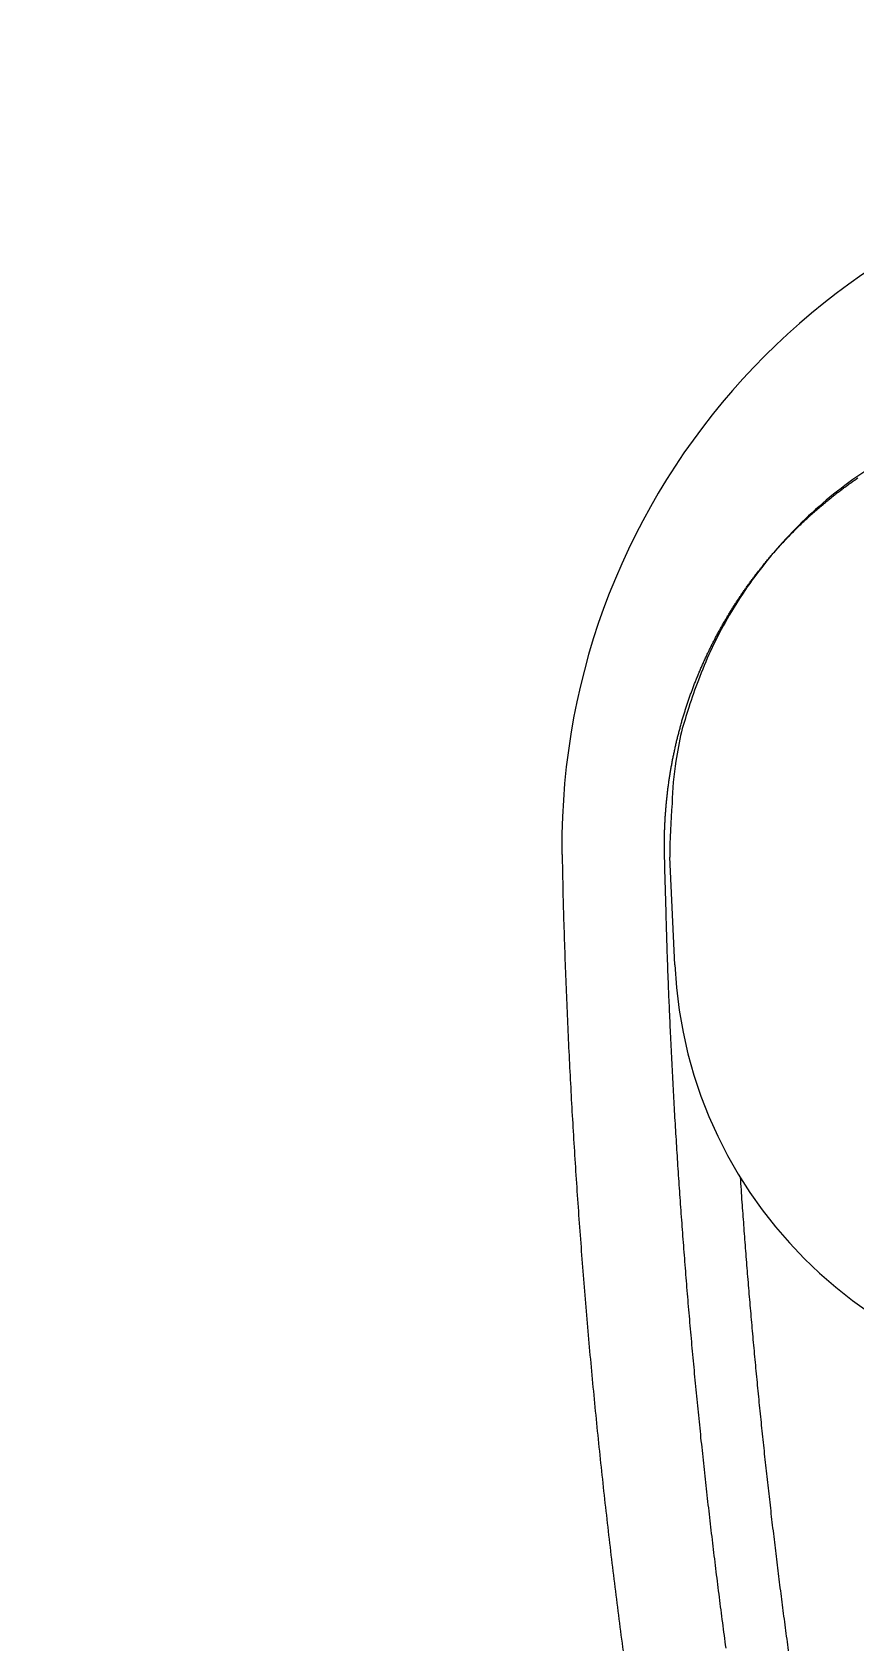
# Model space of a CAD drawing. Extents: x 403 to 503, y 484 to 635.
# Drawn here: x 406.603 to 408.899, y 532.308 to 536.798 of the extents above; entities that cross this region are included whole.
import ezdxf

# ---------------------------------------------------------------- set-up
doc = ezdxf.new("R2010")
doc.units = 0
doc.header["$MEASUREMENT"] = 0
doc.layers.add('1', color=4, linetype='Continuous')
doc.layers.add('DIM', color=3, linetype='Continuous')

# ---------------------------------------------------------------- blocks, each defined once
blk = doc.blocks.new('TRICKLER')
at = {"layer": '1', "linetype": 'Continuous'}
blk.add_line((-1.2494, -0.0491), (-1.2304, 0.2503), dxfattribs=at)
for points in [[(-0.5478, 1.2721, 0.022554), (-0.6431, 1.2201, 0.021894), (-0.731, 1.1613, 0.021584), (-0.8115, 1.0972, 0.021017), (-0.884, 1.0286, 0.020279), (-0.9486, 0.9572, 0.018755), (-1.0053, 0.8841, 0.019186), (-1.0546, 0.809, 0.020407), (-1.0968, 0.7321, 0.016763), (-1.1318, 0.6597, 0.009199), (-1.1598, 0.5944, 0.019215), (-1.1841, 0.5148, 0.02997), (-1.2078, 0.3986, 0.016554), (-1.2304, 0.2503, 0.00992)], [(-1.5221, 0.3482), (-1.5223, 0.3466, 0.000383), (-1.5225, 0.3451, 0.000387), (-1.5227, 0.3435, 0.000383), (-1.5229, 0.3419, 0.000371), (-1.5231, 0.3404, 0.000362), (-1.5233, 0.3388, 0.000353), (-1.5234, 0.3372, 0.000345), (-1.5236, 0.3357, 0.000336), (-1.5238, 0.3341, 0.000328), (-1.524, 0.3326, 0.000318), (-1.5242, 0.331, 0.00031), (-1.5243, 0.3294, 0.000301), (-1.5245, 0.3279, 0.000293), (-1.5247, 0.3263, 0.000284), (-1.5248, 0.3247, 0.000276), (-1.525, 0.3232, 0.000266), (-1.5252, 0.3216, 0.000258), (-1.5253, 0.32, 0.000249), (-1.5255, 0.3185, 0.000241), (-1.5257, 0.3169, 0.000232), (-1.5258, 0.3153, 0.000223), (-1.526, 0.3138, 0.000214), (-1.5261, 0.3122, 0.000206), (-1.5263, 0.3107, 0.000197), (-1.5264, 0.3091, 0.000189), (-1.5266, 0.3075, 0.000179), (-1.5268, 0.306, 0.000172), (-1.5269, 0.3044, 0.000165), (-1.527, 0.3028, 0.000153), (-1.5272, 0.3013, 0.000137), (-1.5273, 0.2997, 0.000139), (-1.5275, 0.2981, 0.000148), (-1.5276, 0.2965, 0.000112), (-1.5278, 0.295, 0.000053), (-1.5279, 0.2936, 0.000129), (-1.5281, 0.2919, 0.000185), (-1.5283, 0.2891, 0.000088), (-1.5286, 0.2856, 0.000049)], [(-1.5286, 0.2856), (-1.5363, 0.1972, 0.001145), (-1.5436, 0.1087, 0.001161), (-1.5504, 0.0201, 0.001142), (-1.5569, -0.0686, 0.001083), (-1.563, -0.1574, 0.00107), (-1.5687, -0.2462, 0.001101), (-1.574, -0.3351, 0.001112), (-1.5789, -0.4242, 0.001104), (-1.5834, -0.5132, 0.001102), (-1.5876, -0.6024, 0.001105), (-1.5913, -0.6917, 0.001106), (-1.5946, -0.781, 0.001106), (-1.5976, -0.8703, 0.001106), (-1.6001, -0.9598, 0.001107), (-1.6023, -1.0493, 0.001108), (-1.604, -1.1388, 0.001108), (-1.6054, -1.2284, 0.001109), (-1.6064, -1.3181, 0.00111), (-1.6069, -1.4078, 0.001111), (-1.6071, -1.4976, 0.001112), (-1.6068, -1.5874, 0.001113), (-1.6062, -1.6773, 0.001114), (-1.6051, -1.7672, 0.001115), (-1.6037, -1.8571, 0.001116), (-1.6018, -1.9471, 0.001117)], [(-1.133, -0.6579, 0.000887), (-1.1359, -0.7278, 0.000812), (-1.1382, -0.7918, 0.000812), (-1.1404, -0.8558, 0.000812), (-1.1424, -0.9198, 0.000812), (-1.1441, -0.9838, 0.000812), (-1.1456, -1.0478, 0.000812), (-1.147, -1.1118, 0.000812), (-1.1481, -1.1758, 0.000812), (-1.149, -1.2398, 0.000812), (-1.1497, -1.3038, 0.000812), (-1.1502, -1.3678, 0.000812), (-1.1505, -1.4319, 0.000812), (-1.1506, -1.4959, 0.000811), (-1.1504, -1.5599, 0.000811), (-1.1501, -1.6239, 0.000812), (-1.1495, -1.6879, 0.000811), (-1.1488, -1.752, 0.000812), (-1.1478, -1.816, 0.000812), (-1.1466, -1.88, 0.000812), (-1.1452, -1.9441, 0.000812), (-1.1436, -2.0081, 0.000812)], [(1.4693, -6.7607, -0.000001), (1.4663, -6.7097, -0.000001), (1.4633, -6.6587, -0.000001), (1.4603, -6.6077, -0.000001), (1.4572, -6.5567, -0.000001), (1.4542, -6.5057, -0.000001), (1.4512, -6.4547, -0.000001), (1.4482, -6.4038, -0.000001), (1.4452, -6.3528, 0), (1.4422, -6.3018, 0), (1.4392, -6.2508, 0), (1.4361, -6.1998, 0), (1.4331, -6.1488, 0), (1.4301, -6.0978, 0), (1.4271, -6.0468, 0), (1.4241, -5.9959, 0), (1.4211, -5.9449, 0), (1.4181, -5.8939, 0), (1.415, -5.8429, 0), (1.412, -5.7919)], [(1.409, -5.7409, 0), (1.406, -5.6899, 0), (1.403, -5.6389, 0), (1.4, -5.5879, 0), (1.397, -5.537, 0), (1.3939, -5.486, 0), (1.3909, -5.435, 0), (1.3879, -5.384, 0), (1.3849, -5.333, 0), (1.3819, -5.282, 0), (1.3789, -5.231, 0), (1.3759, -5.18, 0), (1.3729, -5.1291, 0), (1.3698, -5.0781, 0), (1.3668, -5.0271, 0), (1.3638, -4.9761, 0), (1.3608, -4.9251, 0), (1.3578, -4.8741, 0), (1.3548, -4.8231, 0), (1.3518, -4.7721, 0), (1.3487, -4.7211, 0), (1.3457, -4.6702, 0), (1.3427, -4.6192, 0), (1.3397, -4.5682, 0), (1.3367, -4.5172, 0), (1.3337, -4.4662, 0), (1.3307, -4.4152, 0), (1.3277, -4.3642, 0), (1.3246, -4.3132, 0), (1.3216, -4.2623, 0), (1.3186, -4.2113, 0), (1.3156, -4.1603, 0), (1.3126, -4.1093, 0), (1.3096, -4.0583, 0), (1.3066, -4.0073, 0), (1.3035, -3.9563, 0), (1.3005, -3.9053, 0), (1.2975, -3.8543, 0), (1.2945, -3.8034, 0), (1.2915, -3.7524, 0), (1.2885, -3.7014, 0), (1.2855, -3.6504, 0), (1.2824, -3.5994, 0), (1.2794, -3.5484, 0), (1.2764, -3.4974, 0), (1.2734, -3.4464, 0), (1.2704, -3.3955, 0), (1.2674, -3.3445, 0), (1.2644, -3.2935, 0), (1.2614, -3.2425, 0), (1.2583, -3.1915, 0), (1.2553, -3.1405, 0), (1.2523, -3.0895, 0), (1.2493, -3.0385, 0), (1.2463, -2.9875, 0), (1.2433, -2.9366, 0), (1.2403, -2.8856, 0), (1.2372, -2.8346, 0), (1.2342, -2.7836, 0), (1.2312, -2.7326, 0), (1.2282, -2.6816, 0), (1.2252, -2.6306, 0), (1.2222, -2.5796, 0), (1.2192, -2.5287, 0), (1.2161, -2.4777, 0), (1.2131, -2.4267, 0), (1.2101, -2.3757, 0), (1.2071, -2.3247, 0), (1.2041, -2.2737, 0), (1.2011, -2.2227, 0), (1.1981, -2.1717, 0), (1.195, -2.1208, 0), (1.192, -2.0698, 0), (1.189, -2.0188, 0), (1.186, -1.9678, 0), (1.183, -1.9168, 0), (1.18, -1.8658, 0), (1.177, -1.8148, 0), (1.1739, -1.7638, 0), (1.1709, -1.7128, 0), (1.1679, -1.6619, 0), (1.1649, -1.6109, 0), (1.1619, -1.5599, 0), (1.1589, -1.5089, 0), (1.1559, -1.4579, 0), (1.1528, -1.4069, 0), (1.1498, -1.3559, 0), (1.1468, -1.3049, 0), (1.1438, -1.254, 0), (1.1408, -1.203, 0), (1.1378, -1.152, 0), (1.1348, -1.101, 0), (1.1317, -1.05, 0), (1.1287, -0.999, 0), (1.1257, -0.948, 0), (1.1227, -0.897, 0), (1.1197, -0.846, 0), (1.1167, -0.7951, 0), (1.1137, -0.7441, 0), (1.1106, -0.6931, 0), (1.109, -0.6655, 0)]]:
    blk.add_lwpolyline(points, format="xyb", dxfattribs=at)
at = {"layer": '1', "color": 3, "linetype": 'Continuous'}
for points in [[(-1.244, 0.2603), (-1.2429, 0.2719, -0.002331), (-1.2417, 0.2835, -0.002334), (-1.2404, 0.2951, -0.002336), (-1.239, 0.3067, -0.002337), (-1.2375, 0.3182, -0.002338), (-1.2359, 0.3298, -0.002339), (-1.2341, 0.3413, -0.00234), (-1.2323, 0.3528, -0.00234), (-1.2303, 0.3642, -0.002341), (-1.2283, 0.3757, -0.002341), (-1.2261, 0.3871, -0.002341), (-1.2238, 0.3986, -0.002341), (-1.2215, 0.4099, -0.00234), (-1.219, 0.4213, -0.002339), (-1.2164, 0.4327, -0.002338), (-1.2137, 0.444, -0.002338), (-1.2109, 0.4553, -0.002336), (-1.208, 0.4666, -0.00233), (-1.2049, 0.4778, -0.002333), (-1.2018, 0.4891, -0.002347), (-1.1986, 0.5003, -0.002355), (-1.1952, 0.5115, -0.002362), (-1.1918, 0.5226, -0.00236), (-1.1882, 0.5338, -0.002349), (-1.1845, 0.5448, -0.002342), (-1.1808, 0.5559, -0.002338), (-1.1769, 0.5669, -0.002334), (-1.1729, 0.5779, -0.00233), (-1.1689, 0.5888, -0.002327), (-1.1647, 0.5997, -0.002325), (-1.1604, 0.6105, -0.002324), (-1.1561, 0.6213, -0.002323), (-1.1516, 0.6321, -0.002324), (-1.147, 0.6428, -0.002325), (-1.1424, 0.6534, -0.002326), (-1.1376, 0.664, -0.002328), (-1.1327, 0.6746, -0.002332), (-1.1278, 0.685, -0.00234), (-1.1228, 0.6955, -0.00234), (-1.1176, 0.7058, -0.002329), (-1.1124, 0.7161, -0.00232), (-1.1071, 0.7264, -0.002307), (-1.1017, 0.7366, -0.002304), (-1.0962, 0.7467, -0.002311), (-1.0906, 0.7568, -0.002315), (-1.0849, 0.7668, -0.002316), (-1.0792, 0.7768, -0.002317), (-1.0733, 0.7867, -0.002319), (-1.0674, 0.7965, -0.002319), (-1.0613, 0.8063, -0.00232), (-1.0552, 0.8161, -0.00232), (-1.049, 0.8258, -0.002319), (-1.0426, 0.8354, -0.002318), (-1.0362, 0.845, -0.002317), (-1.0297, 0.8545, -0.002315), (-1.0231, 0.8639, -0.002315), (-1.0165, 0.8733, -0.00231), (-1.0097, 0.8827, -0.002301), (-1.0028, 0.892, -0.002306), (-0.9959, 0.9012, -0.002328), (-0.9888, 0.9104, -0.002342), (-0.9817, 0.9195, -0.002355), (-0.9744, 0.9285, -0.002354), (-0.9671, 0.9375, -0.002338), (-0.9597, 0.9465, -0.002329), (-0.9522, 0.9554, -0.002324), (-0.9446, 0.9642, -0.002319), (-0.9369, 0.9729, -0.002314), (-0.9292, 0.9815, -0.002311), (-0.9213, 0.9901, -0.002309), (-0.9134, 0.9986, -0.002308), (-0.9054, 1.0071, -0.002308), (-0.8974, 1.0154, -0.00231), (-0.8892, 1.0237, -0.002312), (-0.881, 1.0319, -0.002316), (-0.8728, 1.04, -0.002319), (-0.8644, 1.0481, -0.002327), (-0.856, 1.056, -0.002338), (-0.8475, 1.0639, -0.002341), (-0.839, 1.0716, -0.002332), (-0.8304, 1.0793, -0.002322), (-0.8217, 1.0869, -0.002307), (-0.813, 1.0944, -0.002304), (-0.8042, 1.1018, -0.002312), (-0.7953, 1.1092, -0.002317), (-0.7864, 1.1164, -0.002318), (-0.7774, 1.1236, -0.002319), (-0.7683, 1.1307, -0.002321), (-0.7592, 1.1377, -0.002322), (-0.75, 1.1446, -0.002323), (-0.7407, 1.1515, -0.002323), (-0.7314, 1.1582, -0.002323), (-0.722, 1.1649, -0.002322), (-0.7125, 1.1715, -0.002321), (-0.7029, 1.178, -0.00232), (-0.6933, 1.1844, -0.002319), (-0.6836, 1.1907, -0.002316), (-0.6739, 1.197, -0.00231), (-0.6641, 1.2032, -0.002311), (-0.6542, 1.2092, -0.002324), (-0.6443, 1.2152, -0.002333), (-0.6342, 1.2211, -0.002343), (-0.6242, 1.2269, -0.002344), (-0.6141, 1.2327, -0.002335), (-0.6039, 1.2383, -0.002329), (-0.5937, 1.2438, -0.002326)], [(-1.3157, -1.9587, -0.000899), (-1.3173, -1.8871, -0.000899), (-1.3186, -1.8156, -0.000899), (-1.3196, -1.7439, -0.0009), (-1.3204, -1.6723, -0.0009), (-1.321, -1.6007, -0.0009), (-1.3213, -1.529, -0.0009), (-1.3213, -1.4574, -0.000901), (-1.3211, -1.3857, -0.000901), (-1.3206, -1.3141, -0.000902), (-1.3198, -1.2424, -0.000902), (-1.3188, -1.1707, -0.000901), (-1.3175, -1.0991, -0.000901), (-1.316, -1.0274, -0.000899), (-1.3142, -0.9558, -0.0009), (-1.3121, -0.8841, -0.000902), (-1.3098, -0.8125, -0.0009), (-1.3072, -0.7409, -0.000895), (-1.3044, -0.6694, -0.000902), (-1.3013, -0.5977, -0.000921), (-1.298, -0.526, -0.000895), (-1.2944, -0.4546, -0.000836), (-1.2905, -0.3836, -0.000922), (-1.2864, -0.3115, -0.001099), (-1.2818, -0.2378, -0.000834), (-1.2773, -0.1685, -0.000286), (-1.2732, -0.1059, -0.001177), (-1.2673, -0.0255, -0.002025), (-1.2574, 0.0982, -0.00099), (-1.244, 0.2603, -0.000524)], [(1.4658, -2.6231, -0.000007), (1.4643, -2.5788, -0.000003), (1.4628, -2.5344, 0.000001), (1.4613, -2.49, 0.000005), (1.4598, -2.4456, 0.000009), (1.4583, -2.4012, 0.000013), (1.4568, -2.3568, 0.000016), (1.4553, -2.3124, 0.000021), (1.4538, -2.268, 0.000024), (1.4523, -2.2236, 0.000028), (1.4508, -2.1793, 0.000032), (1.4492, -2.1349, 0.000038), (1.4477, -2.0904, 0.00004), (1.4462, -2.0461, 0.00004), (1.4446, -2.0021, 0.000049), (1.4431, -1.9573, 0.000067), (1.4414, -1.9115, 0.000051), (1.4399, -1.8685, 0.000011), (1.4385, -1.8297, 0.000085), (1.4367, -1.7798, 0.000163), (1.4339, -1.7029, 0.000081), (1.4302, -1.6022, 0.000042)]]:
    blk.add_lwpolyline(points, format="xyb", dxfattribs=at)
at = {"layer": '1', "linetype": 'Continuous'}
for centre, radius, start, end in [((0.3937, 0.1034), 1.9313, 87.3226, 172.7184), ((-0.0102, -0.1278), 1.2417, 176.3669, 356.3669)]:
    blk.add_arc(centre, radius, start, end, dxfattribs=at)
blk = doc.blocks.new('2004GRANDEE')
at = {"layer": 'DIM', "rotation": 6.284303851907529}
blk.add_blockref('TRICKLER', (6.4547, 34.4221), dxfattribs=at)

msp = doc.modelspace()

# ---------------------------------------------------------------- block references
at = {"layer": '1'}
msp.add_blockref('2004GRANDEE', (403.1761, 499.9618), dxfattribs=at)

doc.saveas('drawing.dxf')
